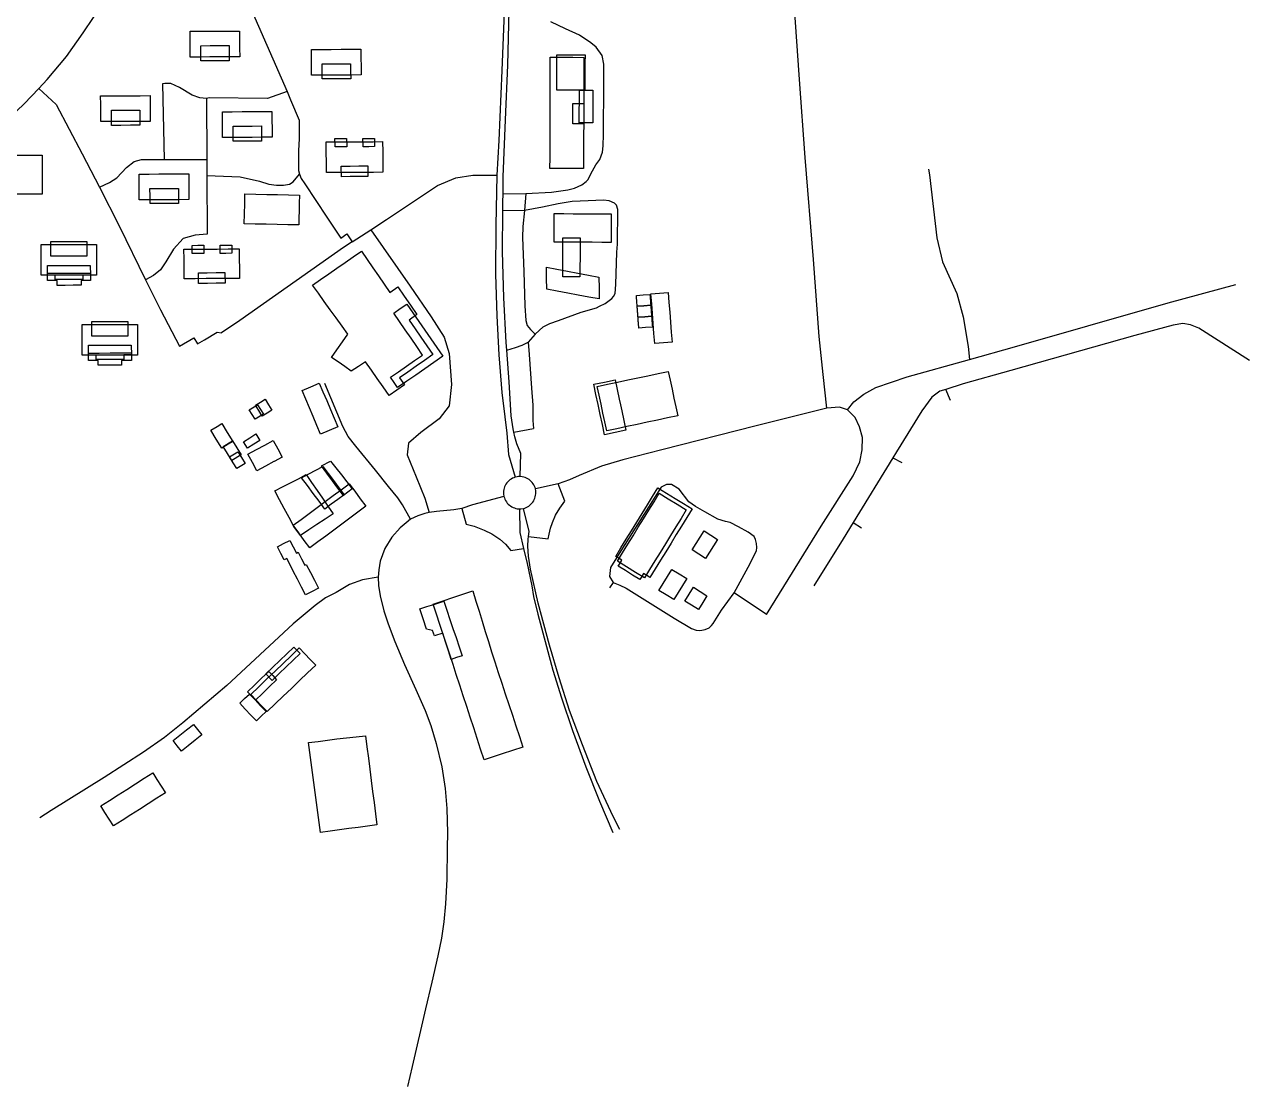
# Model space of a CAD drawing. Header units: metres. Extents: x 2558945 to 2560556, y 1136865 to 1138270.
# Drawn here: x 2559950 to 2560494, y 1136865 to 1137337 of the extents above; entities that cross this region are included whole.
import ezdxf

# ---------------------------------------------------------------- set-up
doc = ezdxf.new("R2010")
doc.units = ezdxf.units.M
doc.layers.add('Buildings', color=7, linetype='Continuous')
doc.layers.add('Roads', color=7, linetype='Continuous')

msp = doc.modelspace()

# ---------------------------------------------------------------- linework, layer by layer
at = {"layer": 'Buildings'}
for points in [[(2560045.554, 1137322.984), (2560041.153, 1137322.963), (2560036.752, 1137322.942), (2560032.351, 1137322.922), (2560027.95, 1137322.901), (2560023.549, 1137322.88), (2560023.531, 1137326.698), (2560023.513, 1137330.515), (2560023.495, 1137334.333), (2560027.896, 1137334.354), (2560032.297, 1137334.374), (2560036.698, 1137334.395), (2560041.099, 1137334.415), (2560045.5, 1137334.436), (2560045.518, 1137330.619), (2560045.536, 1137326.801), (2560045.554, 1137322.984)], [(2560040.934, 1137321.27), (2560036.732, 1137321.25), (2560032.531, 1137321.231), (2560028.329, 1137321.211), (2560028.314, 1137324.576), (2560028.298, 1137327.94), (2560032.499, 1137327.96), (2560036.7, 1137327.98), (2560040.901, 1137328), (2560040.918, 1137324.635), (2560040.934, 1137321.27)], [(2560099.484, 1137314.928), (2560095.083, 1137314.907), (2560090.682, 1137314.886), (2560086.281, 1137314.866), (2560081.88, 1137314.845), (2560077.479, 1137314.824), (2560077.461, 1137318.641), (2560077.443, 1137322.459), (2560077.425, 1137326.276), (2560081.826, 1137326.297), (2560086.227, 1137326.318), (2560090.628, 1137326.338), (2560095.029, 1137326.359), (2560099.43, 1137326.38), (2560099.448, 1137322.563), (2560099.466, 1137318.745), (2560099.484, 1137314.928)], [(2560198.96, 1137323.893), (2560198.949, 1137319.972), (2560198.937, 1137316.051), (2560198.926, 1137312.13), (2560198.914, 1137308.209), (2560194.747, 1137308.221), (2560190.581, 1137308.233), (2560186.414, 1137308.245), (2560186.426, 1137312.166), (2560186.437, 1137316.088), (2560186.449, 1137320.009), (2560186.46, 1137323.93), (2560190.627, 1137323.918), (2560194.793, 1137323.905), (2560198.96, 1137323.893)], [(2560094.864, 1137313.214), (2560090.662, 1137313.194), (2560086.461, 1137313.175), (2560082.259, 1137313.155), (2560082.244, 1137316.52), (2560082.228, 1137319.884), (2560086.429, 1137319.904), (2560090.63, 1137319.924), (2560094.831, 1137319.944), (2560094.848, 1137316.579), (2560094.864, 1137313.214)], [(2560198.458, 1137322.754), (2560198.443, 1137317.812), (2560198.428, 1137312.87), (2560198.412, 1137307.928), (2560198.397, 1137302.986), (2560198.382, 1137298.044), (2560198.367, 1137293.102), (2560198.352, 1137288.16), (2560198.336, 1137283.218), (2560198.321, 1137278.276), (2560198.306, 1137273.334), (2560193.335, 1137273.349), (2560188.364, 1137273.365), (2560183.393, 1137273.38), (2560183.408, 1137278.322), (2560183.423, 1137283.264), (2560183.438, 1137288.206), (2560183.453, 1137293.148), (2560183.468, 1137298.09), (2560183.483, 1137303.031), (2560183.498, 1137307.973), (2560183.513, 1137312.915), (2560183.528, 1137317.857), (2560183.543, 1137322.799), (2560188.515, 1137322.784), (2560193.486, 1137322.769), (2560198.458, 1137322.754)], [(2560202.5, 1137308.22), (2560202.485, 1137303.348), (2560202.47, 1137298.475), (2560202.455, 1137293.603), (2560199.435, 1137293.612), (2560196.414, 1137293.621), (2560196.429, 1137298.494), (2560196.443, 1137303.366), (2560196.458, 1137308.239), (2560199.479, 1137308.23), (2560202.5, 1137308.22)], [(2560005.85, 1137294.289), (2560001.449, 1137294.268), (2559997.048, 1137294.247), (2559992.647, 1137294.227), (2559988.246, 1137294.206), (2559983.845, 1137294.185), (2559983.827, 1137298.003), (2559983.809, 1137301.82), (2559983.791, 1137305.638), (2559988.192, 1137305.659), (2559992.593, 1137305.679), (2559996.994, 1137305.7), (2560001.395, 1137305.72), (2560005.796, 1137305.741), (2560005.814, 1137301.924), (2560005.832, 1137298.106), (2560005.85, 1137294.289)], [(2560198.376, 1137296.215), (2560198.368, 1137293.256), (2560193.483, 1137293.271), (2560193.494, 1137297.164), (2560193.502, 1137299.717), (2560193.51, 1137302.269), (2560198.395, 1137302.254), (2560198.386, 1137299.235), (2560198.376, 1137296.215)], [(2560001.23, 1137292.575), (2559997.028, 1137292.555), (2559992.827, 1137292.536), (2559988.625, 1137292.516), (2559988.61, 1137295.881), (2559988.594, 1137299.245), (2559992.795, 1137299.265), (2559996.996, 1137299.285), (2560001.197, 1137299.305), (2560001.214, 1137295.94), (2560001.23, 1137292.575)], [(2560059.935, 1137287.25), (2560055.534, 1137287.229), (2560051.133, 1137287.208), (2560046.732, 1137287.188), (2560042.331, 1137287.167), (2560037.93, 1137287.146), (2560037.912, 1137290.964), (2560037.894, 1137294.781), (2560037.876, 1137298.599), (2560042.277, 1137298.62), (2560046.678, 1137298.641), (2560051.079, 1137298.661), (2560055.48, 1137298.682), (2560059.881, 1137298.703), (2560059.899, 1137294.885), (2560059.917, 1137291.068), (2560059.935, 1137287.25)], [(2560055.315, 1137285.536), (2560051.113, 1137285.517), (2560046.912, 1137285.497), (2560042.71, 1137285.478), (2560042.695, 1137288.842), (2560042.679, 1137292.206), (2560046.88, 1137292.226), (2560051.082, 1137292.246), (2560055.283, 1137292.266), (2560055.299, 1137288.901), (2560055.315, 1137285.536)], [(2560093.105, 1137283.002), (2560090.51, 1137282.985), (2560087.915, 1137282.968), (2560087.891, 1137286.625), (2560090.486, 1137286.643), (2560093.081, 1137286.66), (2560093.105, 1137283.002)], [(2560105.484, 1137283.082), (2560102.913, 1137283.066), (2560100.341, 1137283.049), (2560100.318, 1137286.707), (2560102.889, 1137286.724), (2560105.46, 1137286.74), (2560105.484, 1137283.082)], [(2560109.135, 1137271.69), (2560104.962, 1137271.663), (2560100.79, 1137271.635), (2560096.617, 1137271.608), (2560092.444, 1137271.581), (2560088.272, 1137271.553), (2560084.099, 1137271.526), (2560084.069, 1137276.067), (2560084.04, 1137280.609), (2560084.01, 1137285.15), (2560088.183, 1137285.177), (2560092.355, 1137285.204), (2560096.528, 1137285.232), (2560100.701, 1137285.259), (2560104.873, 1137285.286), (2560109.046, 1137285.313), (2560109.076, 1137280.772), (2560109.105, 1137276.231), (2560109.135, 1137271.69)], [(2559957.884, 1137279.261), (2559957.873, 1137274.927), (2559957.862, 1137270.593), (2559957.852, 1137266.258), (2559957.841, 1137261.924), (2559953.52, 1137261.935), (2559949.199, 1137261.946), (2559944.877, 1137261.956), (2559940.556, 1137261.967), (2559940.567, 1137266.301), (2559940.578, 1137270.636), (2559940.589, 1137274.97), (2559940.6, 1137279.304), (2559944.921, 1137279.293), (2559949.242, 1137279.283), (2559953.563, 1137279.272), (2559957.884, 1137279.261)], [(2560022.971, 1137259.533), (2560018.57, 1137259.512), (2560014.169, 1137259.491), (2560009.768, 1137259.471), (2560005.367, 1137259.45), (2560000.966, 1137259.429), (2560000.948, 1137263.246), (2560000.931, 1137267.064), (2560000.913, 1137270.881), (2560005.314, 1137270.902), (2560009.715, 1137270.923), (2560014.116, 1137270.943), (2560018.517, 1137270.964), (2560022.918, 1137270.985), (2560022.936, 1137267.168), (2560022.953, 1137263.35), (2560022.971, 1137259.533)], [(2560102.491, 1137269.793), (2560098.566, 1137269.767), (2560094.641, 1137269.742), (2560090.716, 1137269.716), (2560090.686, 1137274.44), (2560094.611, 1137274.465), (2560098.535, 1137274.491), (2560102.46, 1137274.516), (2560102.491, 1137269.793)], [(2560018.351, 1137257.819), (2560014.15, 1137257.799), (2560009.948, 1137257.78), (2560005.747, 1137257.76), (2560005.731, 1137261.125), (2560005.715, 1137264.489), (2560009.916, 1137264.509), (2560014.118, 1137264.529), (2560018.319, 1137264.549), (2560018.335, 1137261.184), (2560018.351, 1137257.819)], [(2560071.961, 1137254.485), (2560071.9, 1137251.383), (2560071.839, 1137248.281), (2560066.994, 1137248.377), (2560062.149, 1137248.473), (2560057.304, 1137248.568), (2560052.459, 1137248.664), (2560047.614, 1137248.76), (2560047.701, 1137253.194), (2560047.789, 1137257.629), (2560047.876, 1137262.063), (2560052.721, 1137261.967), (2560057.566, 1137261.871), (2560062.411, 1137261.776), (2560067.256, 1137261.68), (2560072.101, 1137261.584), (2560072.031, 1137258.035), (2560071.961, 1137254.485)], [(2560210.639, 1137253.229), (2560210.624, 1137248.997), (2560210.608, 1137244.765), (2560210.593, 1137240.533), (2560206.368, 1137240.549), (2560202.142, 1137240.564), (2560197.917, 1137240.579), (2560193.692, 1137240.595), (2560189.466, 1137240.611), (2560185.241, 1137240.626), (2560185.257, 1137244.858), (2560185.272, 1137249.089), (2560185.288, 1137253.321), (2560189.513, 1137253.306), (2560193.738, 1137253.29), (2560197.964, 1137253.275), (2560202.189, 1137253.26), (2560206.414, 1137253.244), (2560210.639, 1137253.229)], [(2560196.76, 1137242.558), (2560196.747, 1137238.219), (2560196.734, 1137233.879), (2560196.721, 1137229.54), (2560196.708, 1137225.2), (2560192.886, 1137225.212), (2560189.063, 1137225.224), (2560189.076, 1137229.563), (2560189.089, 1137233.903), (2560189.102, 1137238.242), (2560189.115, 1137242.581), (2560192.938, 1137242.57), (2560196.76, 1137242.558)], [(2559981.935, 1137225.935), (2559977.026, 1137225.931), (2559972.117, 1137225.927), (2559967.209, 1137225.924), (2559962.3, 1137225.92), (2559957.391, 1137225.916), (2559957.388, 1137230.459), (2559957.384, 1137235.002), (2559957.381, 1137239.545), (2559962.29, 1137239.549), (2559967.199, 1137239.553), (2559972.107, 1137239.556), (2559977.016, 1137239.56), (2559981.925, 1137239.564), (2559981.928, 1137235.021), (2559981.932, 1137230.478), (2559981.935, 1137225.935)], [(2559977.643, 1137234.436), (2559973.664, 1137234.433), (2559969.685, 1137234.43), (2559965.706, 1137234.427), (2559961.727, 1137234.424), (2559961.724, 1137237.68), (2559961.721, 1137240.936), (2559965.7, 1137240.939), (2559969.679, 1137240.943), (2559973.658, 1137240.946), (2559977.637, 1137240.949), (2559977.64, 1137237.693), (2559977.643, 1137234.436)], [(2560045.434, 1137224.528), (2560040.527, 1137224.496), (2560035.62, 1137224.463), (2560030.712, 1137224.431), (2560025.805, 1137224.398), (2560020.898, 1137224.366), (2560020.869, 1137228.741), (2560020.84, 1137233.115), (2560020.811, 1137237.49), (2560025.718, 1137237.522), (2560030.626, 1137237.554), (2560035.533, 1137237.586), (2560040.441, 1137237.618), (2560045.348, 1137237.65), (2560045.377, 1137233.276), (2560045.405, 1137228.902), (2560045.434, 1137224.528)], [(2560029.655, 1137235.591), (2560027.06, 1137235.574), (2560024.465, 1137235.557), (2560024.441, 1137239.214), (2560027.036, 1137239.231), (2560029.631, 1137239.248), (2560029.655, 1137235.591)], [(2560042.034, 1137235.671), (2560039.463, 1137235.655), (2560036.891, 1137235.638), (2560036.868, 1137239.295), (2560039.439, 1137239.312), (2560042.01, 1137239.329), (2560042.034, 1137235.671)], [(2560099.653, 1137236.588), (2560102.177, 1137232.937), (2560104.701, 1137229.286), (2560107.225, 1137225.636), (2560109.749, 1137221.985), (2560112.273, 1137218.334), (2560115.823, 1137220.788), (2560118.647, 1137216.704), (2560121.47, 1137212.619), (2560124.294, 1137208.535), (2560120.86, 1137206.014), (2560123.479, 1137202.186), (2560126.098, 1137198.359), (2560128.716, 1137194.532), (2560131.335, 1137190.704), (2560127.655, 1137188.102), (2560123.975, 1137185.499), (2560120.294, 1137182.897), (2560116.614, 1137180.294), (2560118.745, 1137177.233), (2560115.348, 1137174.891), (2560111.951, 1137172.548), (2560109.321, 1137176.278), (2560106.691, 1137180.008), (2560104.06, 1137183.738), (2560101.43, 1137187.468), (2560098.285, 1137185.416), (2560095.14, 1137183.363), (2560092.21, 1137185.374), (2560089.281, 1137187.384), (2560086.351, 1137189.395), (2560088.78, 1137192.839), (2560091.209, 1137196.282), (2560093.638, 1137199.726), (2560091.011, 1137203.36), (2560088.383, 1137206.994), (2560085.756, 1137210.629), (2560083.129, 1137214.263), (2560080.501, 1137217.897), (2560077.874, 1137221.531), (2560081.504, 1137224.041), (2560085.134, 1137226.55), (2560088.764, 1137229.06), (2560092.393, 1137231.569), (2560096.023, 1137234.079), (2560099.653, 1137236.588)], [(2559975.893, 1137225.999), (2559975.894, 1137223.995), (2559971.778, 1137223.992), (2559967.662, 1137223.989), (2559963.546, 1137223.986), (2559963.544, 1137225.989), (2559960.131, 1137225.987), (2559960.128, 1137230.298), (2559964.9, 1137230.302), (2559969.673, 1137230.306), (2559974.445, 1137230.309), (2559979.217, 1137230.313), (2559979.22, 1137226.002), (2559975.893, 1137225.999)], [(2559960.154, 1137226.878), (2559964.95, 1137226.882), (2559969.746, 1137226.886), (2559974.542, 1137226.889), (2559979.338, 1137226.893), (2559979.341, 1137223.561), (2559975.143, 1137223.558), (2559975.145, 1137221.455), (2559971.577, 1137221.452), (2559968.008, 1137221.45), (2559964.44, 1137221.447), (2559964.438, 1137223.549), (2559960.156, 1137223.545), (2559960.154, 1137226.878)], [(2560039.041, 1137222.381), (2560035.116, 1137222.356), (2560031.191, 1137222.33), (2560027.266, 1137222.305), (2560027.236, 1137227.029), (2560031.161, 1137227.054), (2560035.085, 1137227.08), (2560039.01, 1137227.105), (2560039.041, 1137222.381)], [(2560205.13, 1137225.138), (2560205.186, 1137220.261), (2560205.241, 1137215.383), (2560200.591, 1137216.258), (2560195.941, 1137217.132), (2560191.29, 1137218.007), (2560186.64, 1137218.881), (2560181.99, 1137219.756), (2560181.905, 1137224.64), (2560181.819, 1137229.524), (2560186.481, 1137228.647), (2560191.143, 1137227.77), (2560195.806, 1137226.892), (2560200.468, 1137226.015), (2560205.13, 1137225.138)], [(2560221.758, 1137216.957), (2560224.779, 1137217.187), (2560227.799, 1137217.417), (2560227.806, 1137217.32), (2560227.815, 1137217.208), (2560227.822, 1137217.121), (2560227.851, 1137216.74), (2560227.86, 1137216.617), (2560227.882, 1137216.322), (2560227.939, 1137215.58), (2560227.964, 1137215.253), (2560227.983, 1137215), (2560228.027, 1137214.42), (2560228.04, 1137214.253), (2560228.075, 1137213.792), (2560228.084, 1137213.678), (2560228.115, 1137213.26), (2560228.132, 1137213.045), (2560228.144, 1137212.879), (2560228.16, 1137212.68), (2560228.163, 1137212.636), (2560228.167, 1137212.583), (2560225.147, 1137212.353), (2560222.127, 1137212.123), (2560222.117, 1137212.254), (2560222.111, 1137212.332), (2560222.091, 1137212.585), (2560222.068, 1137212.895), (2560222.025, 1137213.464), (2560221.999, 1137213.793), (2560221.972, 1137214.156), (2560221.942, 1137214.54), (2560221.923, 1137214.793), (2560221.913, 1137214.924), (2560221.863, 1137215.584), (2560221.85, 1137215.748), (2560221.818, 1137216.171), (2560221.768, 1137216.826), (2560221.762, 1137216.904), (2560221.758, 1137216.957)], [(2560237.603, 1137196.243), (2560233.769, 1137195.951), (2560229.935, 1137195.659), (2560229.6, 1137200.063), (2560229.264, 1137204.467), (2560228.929, 1137208.871), (2560228.593, 1137213.275), (2560228.258, 1137217.679), (2560232.092, 1137217.971), (2560235.925, 1137218.263), (2560236.261, 1137213.859), (2560236.596, 1137209.455), (2560236.932, 1137205.051), (2560237.267, 1137200.647), (2560237.603, 1137196.243)], [(2560135.838, 1137189.928), (2560131.812, 1137187.145), (2560127.786, 1137184.362), (2560123.761, 1137181.579), (2560119.735, 1137178.796), (2560115.709, 1137176.013), (2560114.123, 1137178.307), (2560112.536, 1137180.601), (2560116.112, 1137183.073), (2560119.687, 1137185.545), (2560123.263, 1137188.016), (2560126.838, 1137190.488), (2560124.267, 1137194.206), (2560121.697, 1137197.924), (2560119.126, 1137201.643), (2560116.556, 1137205.361), (2560113.985, 1137209.079), (2560116.899, 1137211.094), (2560119.813, 1137213.108), (2560122.484, 1137209.245), (2560125.155, 1137205.381), (2560127.826, 1137201.518), (2560130.496, 1137197.655), (2560133.167, 1137193.791), (2560135.838, 1137189.928)], [(2560222.127, 1137212.123), (2560225.147, 1137212.353), (2560228.167, 1137212.583), (2560228.174, 1137212.486), (2560228.183, 1137212.374), (2560228.19, 1137212.287), (2560228.219, 1137211.906), (2560228.228, 1137211.783), (2560228.259, 1137211.375), (2560228.267, 1137211.272), (2560228.307, 1137210.746), (2560228.332, 1137210.419), (2560228.351, 1137210.166), (2560228.395, 1137209.586), (2560228.408, 1137209.419), (2560228.443, 1137208.958), (2560228.452, 1137208.844), (2560228.483, 1137208.426), (2560228.5, 1137208.211), (2560228.512, 1137208.045), (2560228.528, 1137207.846), (2560228.531, 1137207.802), (2560228.535, 1137207.749), (2560225.515, 1137207.519), (2560222.495, 1137207.289), (2560222.488, 1137207.386), (2560222.479, 1137207.498), (2560222.472, 1137207.585), (2560222.443, 1137207.966), (2560222.434, 1137208.089), (2560222.412, 1137208.384), (2560222.355, 1137209.126), (2560222.33, 1137209.453), (2560222.291, 1137209.959), (2560222.254, 1137210.453), (2560222.219, 1137210.914), (2560222.21, 1137211.028), (2560222.179, 1137211.446), (2560222.162, 1137211.661), (2560222.15, 1137211.827), (2560222.134, 1137212.026), (2560222.131, 1137212.07), (2560222.127, 1137212.123)], [(2560000.146, 1137190.434), (2559995.237, 1137190.43), (2559990.328, 1137190.426), (2559985.42, 1137190.423), (2559980.511, 1137190.419), (2559975.602, 1137190.415), (2559975.599, 1137194.958), (2559975.595, 1137199.501), (2559975.592, 1137204.044), (2559980.501, 1137204.048), (2559985.41, 1137204.052), (2559990.318, 1137204.055), (2559995.227, 1137204.059), (2560000.136, 1137204.063), (2560000.139, 1137199.52), (2560000.143, 1137194.977), (2560000.146, 1137190.434)], [(2559995.853, 1137198.935), (2559991.874, 1137198.932), (2559987.895, 1137198.929), (2559983.916, 1137198.926), (2559979.937, 1137198.923), (2559979.935, 1137202.179), (2559979.932, 1137205.435), (2559983.911, 1137205.438), (2559987.89, 1137205.442), (2559991.869, 1137205.445), (2559995.848, 1137205.448), (2559995.851, 1137202.192), (2559995.853, 1137198.935)], [(2560222.495, 1137207.289), (2560225.515, 1137207.519), (2560228.535, 1137207.749), (2560228.542, 1137207.652), (2560228.551, 1137207.54), (2560228.56, 1137207.418), (2560228.583, 1137207.121), (2560228.596, 1137206.949), (2560228.627, 1137206.541), (2560228.635, 1137206.438), (2560228.675, 1137205.912), (2560228.7, 1137205.585), (2560228.739, 1137205.08), (2560228.776, 1137204.585), (2560228.811, 1137204.124), (2560228.843, 1137203.715), (2560228.868, 1137203.377), (2560228.888, 1137203.124), (2560228.899, 1137202.968), (2560228.903, 1137202.915), (2560225.883, 1137202.685), (2560222.863, 1137202.455), (2560222.856, 1137202.552), (2560222.847, 1137202.664), (2560222.84, 1137202.751), (2560222.811, 1137203.132), (2560222.802, 1137203.255), (2560222.78, 1137203.55), (2560222.723, 1137204.292), (2560222.698, 1137204.619), (2560222.679, 1137204.872), (2560222.635, 1137205.452), (2560222.622, 1137205.619), (2560222.595, 1137205.978), (2560222.547, 1137206.612), (2560222.53, 1137206.827), (2560222.518, 1137206.993), (2560222.502, 1137207.192), (2560222.499, 1137207.236), (2560222.495, 1137207.289)], [(2559994.103, 1137190.498), (2559994.105, 1137188.494), (2559989.989, 1137188.491), (2559985.872, 1137188.488), (2559981.756, 1137188.485), (2559981.755, 1137190.488), (2559978.342, 1137190.486), (2559978.339, 1137194.797), (2559983.111, 1137194.8), (2559987.883, 1137194.804), (2559992.655, 1137194.808), (2559997.427, 1137194.811), (2559997.431, 1137190.501), (2559994.103, 1137190.498)], [(2559978.364, 1137191.377), (2559983.16, 1137191.381), (2559987.957, 1137191.385), (2559992.753, 1137191.388), (2559997.549, 1137191.392), (2559997.551, 1137188.06), (2559993.756, 1137188.057), (2559993.134, 1137188.057), (2559993.135, 1137185.954), (2559989.64, 1137185.951), (2559986.145, 1137185.949), (2559982.65, 1137185.946), (2559982.648, 1137188.048), (2559978.367, 1137188.044), (2559978.364, 1137191.377)], [(2560240.134, 1137163.497), (2560235.628, 1137162.54), (2560231.123, 1137161.582), (2560226.617, 1137160.625), (2560222.111, 1137159.667), (2560217.605, 1137158.71), (2560213.1, 1137157.752), (2560208.594, 1137156.795), (2560207.756, 1137160.739), (2560206.918, 1137164.684), (2560206.08, 1137168.628), (2560205.242, 1137172.573), (2560204.404, 1137176.517), (2560208.91, 1137177.474), (2560213.415, 1137178.432), (2560217.921, 1137179.389), (2560222.427, 1137180.347), (2560226.933, 1137181.304), (2560231.438, 1137182.262), (2560235.944, 1137183.219), (2560236.782, 1137179.275), (2560237.62, 1137175.33), (2560238.458, 1137171.386), (2560239.296, 1137167.441), (2560240.134, 1137163.497)], [(2560073.305, 1137174.78), (2560077.11, 1137176.39), (2560080.914, 1137178), (2560082.558, 1137174.114), (2560084.202, 1137170.228), (2560085.847, 1137166.342), (2560087.491, 1137162.456), (2560089.135, 1137158.57), (2560085.332, 1137156.96), (2560081.528, 1137155.35), (2560079.883, 1137159.236), (2560078.239, 1137163.122), (2560076.594, 1137167.008), (2560074.95, 1137170.894), (2560073.305, 1137174.78)], [(2560202.874, 1137177.485), (2560207.603, 1137178.49), (2560212.331, 1137179.495), (2560213.246, 1137175.192), (2560214.16, 1137170.888), (2560214.714, 1137168.282), (2560215.268, 1137165.677), (2560216.182, 1137161.373), (2560217.097, 1137157.069), (2560212.368, 1137156.064), (2560207.639, 1137155.059), (2560206.686, 1137159.544), (2560205.733, 1137164.029), (2560204.78, 1137168.515), (2560203.827, 1137173), (2560202.874, 1137177.485)], [(2560049.827, 1137166.112), (2560053.515, 1137168.37), (2560056.085, 1137164.173), (2560052.397, 1137161.915), (2560049.827, 1137166.112)], [(2560057.741, 1137164.672), (2560055.605, 1137163.365), (2560054.132, 1137165.772), (2560052.658, 1137168.178), (2560054.794, 1137169.486), (2560056.93, 1137170.794), (2560058.404, 1137168.387), (2560059.877, 1137165.98), (2560057.741, 1137164.672)], [(2560032.739, 1137157.036), (2560035.58, 1137158.769), (2560037.642, 1137160.026), (2560040.063, 1137156.058), (2560042.484, 1137152.089), (2560040.422, 1137150.831), (2560037.581, 1137149.098), (2560035.16, 1137153.067), (2560032.739, 1137157.036)], [(2560054.578, 1137152.525), (2560051.816, 1137150.817), (2560049.053, 1137149.109), (2560047.279, 1137151.98), (2560050.042, 1137153.688), (2560052.804, 1137155.396), (2560054.578, 1137152.525)], [(2560038.256, 1137149.891), (2560042.396, 1137152.416), (2560044.32, 1137149.264), (2560046.243, 1137146.111), (2560042.102, 1137143.585), (2560040.179, 1137146.738), (2560038.256, 1137149.891)], [(2560064.483, 1137145.121), (2560060.806, 1137143.128), (2560060.779, 1137143.179), (2560056.985, 1137141.117), (2560053.191, 1137139.055), (2560051.197, 1137142.724), (2560049.203, 1137146.393), (2560052.957, 1137148.433), (2560056.711, 1137150.474), (2560060.465, 1137152.514), (2560062.474, 1137148.818), (2560064.483, 1137145.121)], [(2560041.105, 1137145.22), (2560044.789, 1137147.467), (2560046.367, 1137144.881), (2560047.945, 1137142.294), (2560044.26, 1137140.047), (2560042.683, 1137142.634), (2560041.105, 1137145.22)], [(2560091.926, 1137128.355), (2560089.091, 1137126.247), (2560086.255, 1137124.14), (2560083.42, 1137122.032), (2560080.827, 1137125.52), (2560078.234, 1137129.009), (2560075.641, 1137132.497), (2560073.048, 1137135.985), (2560076.206, 1137137.658), (2560079.365, 1137139.33), (2560082.523, 1137141.003), (2560084.874, 1137137.841), (2560087.225, 1137134.679), (2560089.575, 1137131.517), (2560091.926, 1137128.355)], [(2560095.515, 1137131.024), (2560091.672, 1137128.084), (2560089.218, 1137131.367), (2560086.763, 1137134.649), (2560084.309, 1137137.932), (2560081.855, 1137141.215), (2560085.954, 1137143.385), (2560088.344, 1137140.295), (2560090.735, 1137137.205), (2560093.125, 1137134.114), (2560095.515, 1137131.024)], [(2560087.112, 1137119.854), (2560083.484, 1137117.48), (2560079.856, 1137115.105), (2560076.228, 1137112.731), (2560072.6, 1137110.357), (2560069.663, 1137114.328), (2560067.528, 1137118.286), (2560065.393, 1137122.244), (2560063.258, 1137126.201), (2560061.123, 1137130.159), (2560064.622, 1137131.953), (2560068.121, 1137133.747), (2560071.619, 1137135.54), (2560075.118, 1137137.334), (2560077.517, 1137133.838), (2560079.916, 1137130.342), (2560082.314, 1137126.846), (2560084.713, 1137123.35), (2560087.112, 1137119.854)], [(2560101.606, 1137123.265), (2560098.054, 1137120.625), (2560094.503, 1137117.985), (2560090.951, 1137115.345), (2560087.399, 1137112.704), (2560083.847, 1137110.064), (2560080.296, 1137107.424), (2560076.744, 1137104.784), (2560074.26, 1137108.125), (2560071.777, 1137111.466), (2560069.293, 1137114.807), (2560072.845, 1137117.447), (2560076.396, 1137120.088), (2560079.948, 1137122.728), (2560083.5, 1137125.368), (2560087.052, 1137128.008), (2560090.603, 1137130.649), (2560094.155, 1137133.289), (2560096.639, 1137129.948), (2560099.122, 1137126.606), (2560101.606, 1137123.265)], [(2560212.577, 1137101.002), (2560214.923, 1137104.81), (2560217.269, 1137108.618), (2560219.615, 1137112.425), (2560221.962, 1137116.233), (2560224.308, 1137120.041), (2560226.654, 1137123.849), (2560229, 1137127.656), (2560231.346, 1137131.464), (2560235.142, 1137129.125), (2560238.939, 1137126.786), (2560242.735, 1137124.447), (2560246.531, 1137122.108), (2560244.187, 1137118.303), (2560241.842, 1137114.498), (2560239.498, 1137110.693), (2560237.154, 1137106.888), (2560234.809, 1137103.083), (2560232.465, 1137099.278), (2560230.12, 1137095.473), (2560227.776, 1137091.668), (2560226.726, 1137092.315), (2560225.004, 1137093.376), (2560223.926, 1137091.626), (2560223.355, 1137090.7), (2560220.122, 1137092.692), (2560216.888, 1137094.684), (2560213.655, 1137096.676), (2560214.226, 1137097.603), (2560215.27, 1137099.297), (2560213.619, 1137100.343), (2560212.577, 1137101.002)], [(2560243.961, 1137121.673), (2560241.633, 1137117.894), (2560239.305, 1137114.116), (2560236.977, 1137110.337), (2560234.649, 1137106.558), (2560232.32, 1137102.779), (2560229.992, 1137099.001), (2560227.664, 1137095.222), (2560225.336, 1137091.443), (2560221.329, 1137093.911), (2560217.323, 1137096.38), (2560213.316, 1137098.848), (2560215.644, 1137102.627), (2560217.973, 1137106.406), (2560220.301, 1137110.185), (2560222.629, 1137113.964), (2560224.957, 1137117.742), (2560227.286, 1137121.521), (2560229.614, 1137125.3), (2560231.942, 1137129.079), (2560235.948, 1137126.61), (2560239.955, 1137124.142), (2560243.961, 1137121.673)], [(2560257.879, 1137108.581), (2560256.097, 1137105.744), (2560254.315, 1137102.908), (2560252.533, 1137100.071), (2560249.532, 1137101.958), (2560246.53, 1137103.844), (2560248.313, 1137106.68), (2560250.095, 1137109.517), (2560251.878, 1137112.353), (2560254.879, 1137110.467), (2560257.879, 1137108.581)], [(2560067.8, 1137108.123), (2560069.268, 1137105.293), (2560070.735, 1137102.463), (2560071.506, 1137102.863), (2560073.001, 1137099.981), (2560074.495, 1137097.098), (2560075.143, 1137097.433), (2560076.971, 1137093.905), (2560078.8, 1137090.376), (2560080.628, 1137086.848), (2560077.739, 1137085.351), (2560074.849, 1137083.853), (2560073.023, 1137087.382), (2560071.197, 1137090.912), (2560069.371, 1137094.441), (2560067.934, 1137097.225), (2560066.496, 1137100.008), (2560065.38, 1137099.429), (2560063.86, 1137102.361), (2560062.34, 1137105.293), (2560065.07, 1137106.708), (2560067.8, 1137108.123)], [(2560231.781, 1137085.917), (2560233.698, 1137089.022), (2560235.614, 1137092.128), (2560237.531, 1137095.233), (2560240.825, 1137093.2), (2560244.119, 1137091.167), (2560242.203, 1137088.062), (2560240.286, 1137084.956), (2560238.37, 1137081.851), (2560235.076, 1137083.884), (2560231.781, 1137085.917)], [(2560162.148, 1137013.245), (2560158.136, 1137011.918), (2560154.124, 1137010.591), (2560152.582, 1137015.329), (2560151.041, 1137020.067), (2560149.499, 1137024.805), (2560147.957, 1137029.544), (2560146.415, 1137034.282), (2560144.874, 1137039.02), (2560143.332, 1137043.758), (2560141.79, 1137048.496), (2560140.325, 1137052.958), (2560138.861, 1137057.42), (2560137.396, 1137061.882), (2560135.932, 1137066.343), (2560134.467, 1137070.805), (2560133.003, 1137075.267), (2560131.538, 1137079.729), (2560135.922, 1137081.218), (2560140.306, 1137082.707), (2560144.69, 1137084.195), (2560149.074, 1137085.684), (2560150.472, 1137081.179), (2560151.871, 1137076.674), (2560153.269, 1137072.169), (2560154.668, 1137067.663), (2560156.066, 1137063.158), (2560157.465, 1137058.653), (2560158.863, 1137054.148), (2560160.428, 1137049.417), (2560161.993, 1137044.686), (2560163.557, 1137039.955), (2560165.122, 1137035.224), (2560166.687, 1137030.492), (2560168.252, 1137025.761), (2560169.816, 1137021.03), (2560171.381, 1137016.299), (2560166.765, 1137014.772), (2560162.148, 1137013.245)], [(2560243.294, 1137081.178), (2560245.191, 1137084.228), (2560247.088, 1137087.278), (2560250.103, 1137085.403), (2560253.118, 1137083.528), (2560251.222, 1137080.478), (2560249.325, 1137077.428), (2560246.31, 1137079.303), (2560243.294, 1137081.178)], [(2560136.285, 1137081.12), (2560137.626, 1137077.068), (2560138.968, 1137073.015), (2560140.309, 1137068.963), (2560141.65, 1137064.91), (2560142.992, 1137060.858), (2560144.333, 1137056.805), (2560141.912, 1137056.004), (2560139.491, 1137055.203), (2560138.262, 1137059.091), (2560137.032, 1137062.978), (2560135.803, 1137066.866), (2560132.033, 1137065.666), (2560131.283, 1137068.076), (2560128.473, 1137068.716), (2560127.063, 1137073.211), (2560125.653, 1137077.706), (2560128.713, 1137078.701), (2560131.773, 1137079.696), (2560136.285, 1137081.12)], [(2560079.34, 1137052.673), (2560075.741, 1137049.233), (2560072.141, 1137045.792), (2560068.542, 1137042.352), (2560064.943, 1137038.911), (2560061.343, 1137035.471), (2560057.744, 1137032.03), (2560055.314, 1137034.573), (2560052.884, 1137037.116), (2560050.454, 1137039.659), (2560054.053, 1137043.099), (2560057.653, 1137046.539), (2560061.252, 1137049.98), (2560064.851, 1137053.42), (2560068.451, 1137056.86), (2560072.05, 1137060.3), (2560074.48, 1137057.758), (2560076.91, 1137055.215), (2560079.34, 1137052.673)], [(2560072.391, 1137057.834), (2560069.276, 1137054.857), (2560066.162, 1137051.88), (2560063.048, 1137048.902), (2560059.933, 1137045.925), (2560057.161, 1137048.823), (2560060.276, 1137051.8), (2560063.39, 1137054.778), (2560066.504, 1137057.756), (2560069.619, 1137060.733), (2560072.391, 1137057.834)], [(2560061.981, 1137046.163), (2560058.83, 1137043.151), (2560055.679, 1137040.138), (2560052.528, 1137037.126), (2560050.765, 1137038.971), (2560049.001, 1137040.816), (2560052.152, 1137043.828), (2560055.304, 1137046.841), (2560058.455, 1137049.853), (2560060.218, 1137048.008), (2560061.981, 1137046.163)], [(2560045.559, 1137035.719), (2560047.768, 1137037.824), (2560049.888, 1137039.844), (2560052.367, 1137037.243), (2560054.845, 1137034.642), (2560057.324, 1137032.041), (2560055.16, 1137029.979), (2560052.996, 1137027.916), (2560050.517, 1137030.517), (2560048.038, 1137033.118), (2560045.559, 1137035.719)], [(2560015.972, 1137019.126), (2560018.973, 1137021.536), (2560021.975, 1137023.947), (2560024.976, 1137026.357), (2560026.845, 1137024.03), (2560028.714, 1137021.703), (2560025.712, 1137019.293), (2560022.711, 1137016.882), (2560019.709, 1137014.472), (2560017.84, 1137016.799), (2560015.972, 1137019.126)], [(2560094.088, 1136980.023), (2560089.895, 1136979.465), (2560085.701, 1136978.907), (2560081.508, 1136978.349), (2560080.918, 1136982.783), (2560080.328, 1136987.217), (2560079.738, 1136991.65), (2560079.148, 1136996.084), (2560078.559, 1137000.518), (2560077.969, 1137004.952), (2560077.379, 1137009.385), (2560076.789, 1137013.819), (2560076.199, 1137018.253), (2560080.392, 1137018.811), (2560084.585, 1137019.368), (2560088.778, 1137019.926), (2560093.007, 1137020.379), (2560097.237, 1137020.831), (2560101.466, 1137021.284), (2560102.094, 1137016.333), (2560102.722, 1137011.381), (2560103.349, 1137006.43), (2560103.977, 1137001.479), (2560104.605, 1136996.527), (2560105.233, 1136991.576), (2560105.86, 1136986.624), (2560106.488, 1136981.673), (2560102.355, 1136981.123), (2560098.221, 1136980.573), (2560094.088, 1136980.023)], [(2560012.604, 1136995.958), (2560008.75, 1136993.501), (2560004.896, 1136991.044), (2560001.042, 1136988.587), (2559997.187, 1136986.13), (2559993.333, 1136983.673), (2559989.479, 1136981.216), (2559987.591, 1136984.178), (2559985.703, 1136987.139), (2559983.815, 1136990.101), (2559987.669, 1136992.558), (2559991.523, 1136995.015), (2559995.378, 1136997.472), (2559999.232, 1136999.929), (2560003.086, 1137002.386), (2560006.94, 1137004.843), (2560008.828, 1137001.881), (2560010.716, 1136998.92), (2560012.604, 1136995.958)]]:
    msp.add_lwpolyline(points, close=True, dxfattribs=at)
at = {"layer": 'Roads'}
for points in [[(2560163.464, 1137383.733), (2560163.392, 1137360.341), (2560163.035, 1137342.853), (2560162.034, 1137316.861), (2560160.646, 1137285.85), (2560159.821, 1137270.412)], [(2560306.431, 1137166.824), (2560304.794, 1137181.874), (2560303.008, 1137198.662), (2560300.508, 1137232.952), (2560296.698, 1137278.315), (2560294.198, 1137312.843), (2560291.816, 1137346.776), (2560290.03, 1137371.065)], [(2560039.454, 1137359.724), (2560048.21, 1137347.858), (2560051.314, 1137342.717), (2560066.622, 1137307.55)], [(2559956.297, 1137308.886), (2559960.095, 1137312.844), (2559968.68, 1137323.176), (2559976.101, 1137333.654), (2559980.613, 1137340.494), (2559983.917, 1137345.838)], [(2560162.533, 1137262.166), (2560162.586, 1137269.716), (2560163.698, 1137294.995), (2560164.641, 1137319.307), (2560165.22, 1137343.563)], [(2560172.739, 1137262.285), (2560184.13, 1137262.913), (2560191.314, 1137263.826), (2560194.33, 1137264.66), (2560197.584, 1137266.128), (2560199.489, 1137267.557), (2560200.402, 1137268.509), (2560201.593, 1137270.93), (2560203.82, 1137275.018), (2560205.486, 1137277.369), (2560206.76, 1137280.603), (2560206.956, 1137283.445), (2560207.152, 1137288.54), (2560207.348, 1137311.273), (2560207.348, 1137319.798), (2560206.564, 1137323.619), (2560203.918, 1137327.343), (2560201.469, 1137329.205), (2560196.471, 1137332.634), (2560190.298, 1137335.378), (2560183.831, 1137338.513)], [(2559834.654, 1137216.805), (2559835.82, 1137217.528), (2559870.745, 1137241.394), (2559882.823, 1137250.125), (2559900.431, 1137262.349), (2559912.509, 1137270.934), (2559925.898, 1137280.975), (2559940.158, 1137292.908), (2559949.763, 1137302.076), (2559956.297, 1137308.886)], [(2559956.297, 1137308.886), (2559964.052, 1137301.765), (2559975.637, 1137279.955), (2559983.233, 1137265.103)], [(2560030.754, 1137304.476), (2560027.821, 1137304.718), (2560024.424, 1137305.979), (2560018.882, 1137309.324), (2560015.033, 1137311.092), (2560012.368, 1137311.19), (2560011.322, 1137311.046), (2560011.944, 1137277.403)], [(2560066.622, 1137307.55), (2560057.932, 1137304.523), (2560032.031, 1137304.707), (2560030.754, 1137304.476)], [(2560066.622, 1137307.55), (2560068.192, 1137303.942), (2560071.975, 1137294.818), (2560072.023, 1137286.677), (2560071.725, 1137281.205), (2560071.616, 1137274.203), (2560071.76, 1137272.474), (2560072.12, 1137270.889)], [(2560030.754, 1137304.476), (2560030.934, 1137277.428)], [(2559983.233, 1137265.103), (2559987.804, 1137267.167), (2559990.992, 1137269.281), (2559995.263, 1137273.78), (2559998.639, 1137276.425), (2560001.883, 1137277.36), (2560011.944, 1137277.403)], [(2560011.944, 1137277.403), (2560030.934, 1137277.428)], [(2560030.934, 1137277.428), (2560030.981, 1137270.297)], [(2560030.981, 1137270.297), (2560031.154, 1137244.229), (2560025.726, 1137243.741), (2560020.504, 1137242.322), (2560016.143, 1137237.465), (2560012.683, 1137231.953), (2560010.412, 1137228.269), (2560007.213, 1137225.829), (2560003.678, 1137223.826)], [(2560030.981, 1137270.297), (2560045.753, 1137269.673), (2560054.422, 1137267.716), (2560058.576, 1137266.35), (2560061.89, 1137265.99), (2560065.06, 1137265.99), (2560067.725, 1137266.35), (2560069.383, 1137267.431), (2560072.12, 1137270.889)], [(2560072.12, 1137270.889), (2560072.841, 1137268.944), (2560074.57, 1137266.566), (2560084.224, 1137251.725), (2560090.42, 1137242.359)], [(2560103.777, 1137246.133), (2560110.848, 1137250.74), (2560133.442, 1137265.795), (2560141.592, 1137269.268), (2560149.141, 1137270.394), (2560159.821, 1137270.412)], [(2560159.821, 1137270.412), (2560159.368, 1137248), (2560159.261, 1137226.425), (2560159.724, 1137207.968), (2560160.708, 1137190.583), (2560162.027, 1137173.774), (2560163.34, 1137163.07), (2560164.227, 1137155.745), (2560165.037, 1137146.215)], [(2560351.545, 1137273.084), (2560351.914, 1137270.53), (2560355.228, 1137242.54), (2560357.808, 1137231.966), (2560364.179, 1137217.871), (2560366.926, 1137207.514), (2560369.195, 1137194.239), (2560369.725, 1137188.478)], [(2559983.233, 1137265.103), (2559992.073, 1137247.818), (2560003.678, 1137223.826)], [(2560162.468, 1137254.54), (2560162.506, 1137258.409), (2560162.533, 1137262.166)], [(2560162.533, 1137262.166), (2560172.739, 1137262.285)], [(2560172.739, 1137262.285), (2560172.065, 1137254.658)], [(2560176.788, 1137199.731), (2560180.4, 1137202.946), (2560183.336, 1137204.533), (2560187.146, 1137205.843), (2560197.32, 1137209.454), (2560204.04, 1137211.518), (2560205.363, 1137212.153), (2560207.903, 1137213.423), (2560210.866, 1137215.646), (2560211.66, 1137216.492), (2560212.401, 1137217.868), (2560212.613, 1137221.784), (2560213.142, 1137236.124), (2560213.406, 1137239.776), (2560213.512, 1137255.174), (2560212.93, 1137257.026), (2560212.083, 1137257.979), (2560209.755, 1137258.931), (2560207.215, 1137259.302), (2560200.34, 1137259.044), (2560193.298, 1137258.72), (2560187.001, 1137257.609), (2560180.069, 1137256.127), (2560172.065, 1137254.658)], [(2560164.221, 1137192.682), (2560163.986, 1137196.056), (2560162.944, 1137215.832), (2560162.291, 1137236.505), (2560162.468, 1137254.54)], [(2560172.065, 1137254.658), (2560162.468, 1137254.54)], [(2560172.065, 1137254.658), (2560171.39, 1137247.554), (2560171.232, 1137242.712), (2560171.748, 1137227.671), (2560172.184, 1137212.351), (2560172.621, 1137205.882), (2560173.256, 1137203.541), (2560174.764, 1137201.795), (2560176.788, 1137199.731)], [(2560090.42, 1137242.359), (2560093.086, 1137244.304), (2560094.094, 1137242.935), (2560095.58, 1137240.793)], [(2560095.58, 1137240.793), (2560103.777, 1137246.133)], [(2560103.777, 1137246.133), (2560121.264, 1137221.077), (2560130.592, 1137207.466), (2560136.321, 1137198.35), (2560138.668, 1137191.167), (2560139.68, 1137177.433), (2560138.61, 1137167.964), (2560134.139, 1137162.073), (2560125.969, 1137156.042), (2560120.489, 1137151.282), (2560119.946, 1137146.161), (2560123.974, 1137136.288), (2560127.794, 1137126.815), (2560129.683, 1137120.516)], [(2560095.58, 1137240.793), (2560091.694, 1137238.261), (2560045.632, 1137205.763), (2560037.493, 1137200.386)], [(2560003.678, 1137223.826), (2560010.379, 1137210.498), (2560018.88, 1137194.359)], [(2560369.725, 1137188.478), (2560389.667, 1137194.126), (2560422.289, 1137203.463), (2560458.024, 1137213.607), (2560487.995, 1137221.792)], [(2560494.123, 1137188.066), (2560471.644, 1137202.49), (2560467.973, 1137203.894), (2560464.486, 1137204.435), (2560460.159, 1137203.806), (2560443.14, 1137199.199), (2560388.179, 1137183.613), (2560366.951, 1137177.638), (2560359.193, 1137175.179)], [(2560018.88, 1137194.359), (2560025.148, 1137198.178), (2560026.877, 1137195.44), (2560029.975, 1137197.241), (2560035.523, 1137200.7), (2560037.493, 1137200.386)], [(2560176.788, 1137199.731), (2560173.772, 1137196.238)], [(2560164.221, 1137192.682), (2560168.096, 1137193.817), (2560171.113, 1137194.81), (2560173.772, 1137196.238)], [(2560173.772, 1137196.238), (2560174.169, 1137190.642), (2560175.24, 1137175.714), (2560175.761, 1137168.204), (2560175.761, 1137161.344), (2560176.066, 1137157.837)], [(2560167.293, 1137156.238), (2560166.998, 1137157.693), (2560166.136, 1137163.509), (2560165.21, 1137178.501), (2560164.221, 1137192.682)], [(2560315.489, 1137166.145), (2560318.313, 1137169.688), (2560322.809, 1137173.146), (2560328.111, 1137176.028), (2560342.059, 1137180.754), (2560369.725, 1137188.478)], [(2560121.507, 1137117.5), (2560117.912, 1137123.869), (2560115.754, 1137127.086), (2560111.734, 1137132.052), (2560105.858, 1137139.31), (2560097.126, 1137149.934), (2560093.78, 1137154.299), (2560091.451, 1137158.665), (2560083.448, 1137177.874)], [(2560359.193, 1137175.179), (2560356.626, 1137174.365), (2560353.011, 1137171.711), (2560348.598, 1137165.746), (2560337.376, 1137147.531), (2560335.675, 1137144.755)], [(2560361.377, 1137170.347), (2560359.193, 1137175.179)], [(2560306.431, 1137166.824), (2560275.033, 1137159.039), (2560233.038, 1137148.405)], [(2560279.605, 1137075.208), (2560303.808, 1137114.409), (2560318.054, 1137136.79), (2560320.978, 1137142.984), (2560322.088, 1137148.289), (2560322.259, 1137153.81), (2560320.933, 1137158.591), (2560318.999, 1137162.691), (2560315.489, 1137166.145)], [(2560315.489, 1137166.145), (2560312.028, 1137167.321), (2560306.431, 1137166.824)], [(2560167.293, 1137156.238), (2560176.066, 1137157.837)], [(2560170.427, 1137146.695), (2560168.634, 1137151.007), (2560167.715, 1137154.152), (2560167.293, 1137156.238)], [(2560165.037, 1137146.215), (2560167.906, 1137136.19)], [(2560170.084, 1137136.478), (2560170.427, 1137146.695)], [(2560233.038, 1137148.405), (2560215.762, 1137143.885), (2560206.338, 1137141.05), (2560196.322, 1137136.922), (2560192.052, 1137135.052), (2560187.094, 1137133.179)], [(2560335.675, 1137144.755), (2560318.091, 1137116.06)], [(2560335.675, 1137144.755), (2560339.695, 1137142.741)], [(2560167.906, 1137136.19), (2560167.304, 1137135.984), (2560166.711, 1137135.719), (2560166.101, 1137135.376), (2560165.607, 1137135.035), (2560165.069, 1137134.587), (2560164.645, 1137134.164), (2560164.197, 1137133.626), (2560163.855, 1137133.133), (2560163.534, 1137132.568), (2560163.246, 1137131.931), (2560163.05, 1137131.364), (2560162.881, 1137130.685), (2560162.785, 1137130.042), (2560162.747, 1137129.393), (2560162.768, 1137128.744), (2560162.952, 1137127.59)], [(2560170.084, 1137136.478), (2560169.442, 1137136.464), (2560168.797, 1137136.39), (2560167.906, 1137136.19)], [(2560176.916, 1137130.952), (2560176.746, 1137131.554), (2560176.514, 1137132.161), (2560176.204, 1137132.789), (2560175.891, 1137133.3), (2560175.522, 1137133.801), (2560175.058, 1137134.324), (2560174.582, 1137134.767), (2560174.11, 1137135.137), (2560173.565, 1137135.491), (2560172.945, 1137135.815), (2560172.344, 1137136.061), (2560171.723, 1137136.252), (2560171.087, 1137136.386), (2560170.084, 1137136.478)], [(2560171.575, 1137122.309), (2560172.212, 1137122.49), (2560172.818, 1137122.725), (2560173.4, 1137123.013), (2560173.954, 1137123.352), (2560174.475, 1137123.741), (2560174.923, 1137124.14), (2560175.369, 1137124.612), (2560175.799, 1137125.164), (2560176.149, 1137125.712), (2560176.427, 1137126.244), (2560176.693, 1137126.89), (2560176.871, 1137127.464), (2560177.016, 1137128.148), (2560177.087, 1137128.743), (2560177.108, 1137129.443), (2560177.065, 1137130.091), (2560176.916, 1137130.952)], [(2560187.094, 1137133.179), (2560176.916, 1137130.952)], [(2560189.927, 1137125.497), (2560187.094, 1137133.179)], [(2560275.123, 1137103.491), (2560275.325, 1137104.909), (2560275.19, 1137106.732), (2560274.65, 1137108.488), (2560274.042, 1137109.839), (2560271.476, 1137111.798), (2560267.153, 1137114.162), (2560263.371, 1137116.053), (2560261.413, 1137116.526), (2560257.968, 1137117.471), (2560252.16, 1137120.78), (2560248.04, 1137123.144), (2560245.136, 1137125.238), (2560240.808, 1137130.848), (2560237.396, 1137132.924), (2560235.223, 1137132.875), (2560232.774, 1137131.804), (2560215.566, 1137104.699), (2560210.25, 1137096.023), (2560209.895, 1137092.09), (2560211.503, 1137089.448)], [(2560162.952, 1137127.59), (2560149.051, 1137123.929), (2560144.209, 1137122.342)], [(2560162.952, 1137127.59), (2560163.129, 1137126.985), (2560163.366, 1137126.38), (2560163.657, 1137125.799), (2560164.027, 1137125.206), (2560164.421, 1137124.689), (2560164.825, 1137124.245), (2560165.341, 1137123.773), (2560165.818, 1137123.409), (2560166.411, 1137123.037), (2560166.991, 1137122.745), (2560167.595, 1137122.507), (2560168.17, 1137122.336), (2560168.807, 1137122.205), (2560169.888, 1137122.117)], [(2560182.618, 1137108.775), (2560183.01, 1137110.835), (2560183.693, 1137113.615), (2560184.523, 1137116.07), (2560185.896, 1137119.308), (2560187.721, 1137122.407), (2560189.927, 1137125.497)], [(2560121.507, 1137117.5), (2560119.444, 1137115.912), (2560116.904, 1137113.69), (2560113.173, 1137109.483), (2560110.077, 1137104.562), (2560107.934, 1137098.847), (2560107.299, 1137095.037), (2560107.069, 1137091.762)], [(2560129.683, 1137120.516), (2560127.857, 1137120.119), (2560124.682, 1137119.087), (2560121.507, 1137117.5)], [(2560144.209, 1137122.342), (2560140.716, 1137121.627), (2560133.017, 1137120.913), (2560129.683, 1137120.516)], [(2560144.209, 1137122.342), (2560146.182, 1137115.28)], [(2560169.888, 1137122.117), (2560170.502, 1137122.14), (2560171.575, 1137122.309)], [(2560169.888, 1137122.117), (2560169.946, 1137111.647)], [(2560174.077, 1137112.033), (2560171.575, 1137122.309)], [(2560146.182, 1137115.28), (2560149.652, 1137114.364), (2560154.133, 1137112.676), (2560157.637, 1137110.997), (2560161.177, 1137108.627), (2560163.602, 1137106.383), (2560165.982, 1137103.667)], [(2560169.946, 1137111.647), (2560171.654, 1137104.502)], [(2560173.845, 1137109.889), (2560174.077, 1137112.033)], [(2560318.091, 1137116.06), (2560313.656, 1137108.823), (2560300.56, 1137087.868)], [(2560318.091, 1137116.06), (2560321.743, 1137113.763)], [(2560214.385, 1136979.593), (2560211.485, 1136985.445), (2560204.182, 1137001.003), (2560197.832, 1137017.195), (2560192.117, 1137032.594), (2560187.514, 1137047.04), (2560183.227, 1137061.487), (2560178.182, 1137080.21), (2560174.802, 1137095.287), (2560173.88, 1137101.145), (2560173.605, 1137105.591), (2560173.71, 1137108.635), (2560173.845, 1137109.889)], [(2560173.845, 1137109.889), (2560182.618, 1137108.775)], [(2560165.982, 1137103.667), (2560171.654, 1137104.502)], [(2560171.654, 1137104.502), (2560173.273, 1137097.918), (2560175.267, 1137087.948), (2560176.064, 1137083.219), (2560177.989, 1137075.298), (2560181.799, 1137061.01), (2560184.656, 1137050.374), (2560188.466, 1137038.15), (2560193.387, 1137023.704), (2560199.261, 1137007.511), (2560205.452, 1136992.271), (2560211.326, 1136978.301)], [(2560265.2, 1137084.74), (2560271.49, 1137096.175), (2560275.123, 1137103.491)], [(2560107.069, 1137091.762), (2560100.183, 1137090.536), (2560094.363, 1137088.499), (2560088.395, 1137085.006), (2560083.739, 1137082.533), (2560079.083, 1137079.186), (2560069.333, 1137071.036), (2560039.791, 1137043.679), (2560020.291, 1137027.089), (2560012.143, 1137020.541), (2560002.829, 1137013.993), (2559985.366, 1137002.788), (2559961.793, 1136988.09), (2559956.757, 1136984.801)], [(2560107.069, 1137091.762), (2560107.265, 1137088.137), (2560107.95, 1137083.434), (2560109.616, 1137076.771), (2560111.539, 1137071.067), (2560114.434, 1137063.117), (2560118.727, 1137053.037), (2560123.781, 1137041.824), (2560127.954, 1137032.509), (2560130.478, 1137025.91), (2560132.804, 1137017.871), (2560135.292, 1137007.456), (2560136.851, 1136997.887), (2560137.572, 1136988.917), (2560137.877, 1136978.212), (2560137.772, 1136971.462), (2560137.626, 1136957.555), (2560136.954, 1136946.645), (2560136.265, 1136938.55), (2560135.215, 1136931.391), (2560133.589, 1136923.515), (2560130.859, 1136911.865), (2560128.057, 1136899.994), (2560122.164, 1136874.381), (2560120.069, 1136865.44)], [(2560211.503, 1137089.448), (2560209.773, 1137087.089)], [(2560211.503, 1137089.448), (2560214.479, 1137088.166), (2560217.209, 1137086.834), (2560238.551, 1137073.509), (2560246.196, 1137068.977), (2560248.292, 1137068.283), (2560249.6, 1137068.133), (2560250.777, 1137068.199), (2560252.319, 1137068.561)], [(2560252.319, 1137068.561), (2560254.042, 1137069.309), (2560255.147, 1137070.293), (2560255.813, 1137071.136), (2560259.614, 1137077.141), (2560265.2, 1137084.74)], [(2560279.605, 1137075.208), (2560265.2, 1137084.74)]]:
    msp.add_lwpolyline(points, dxfattribs=at)

doc.saveas('drawing.dxf')
